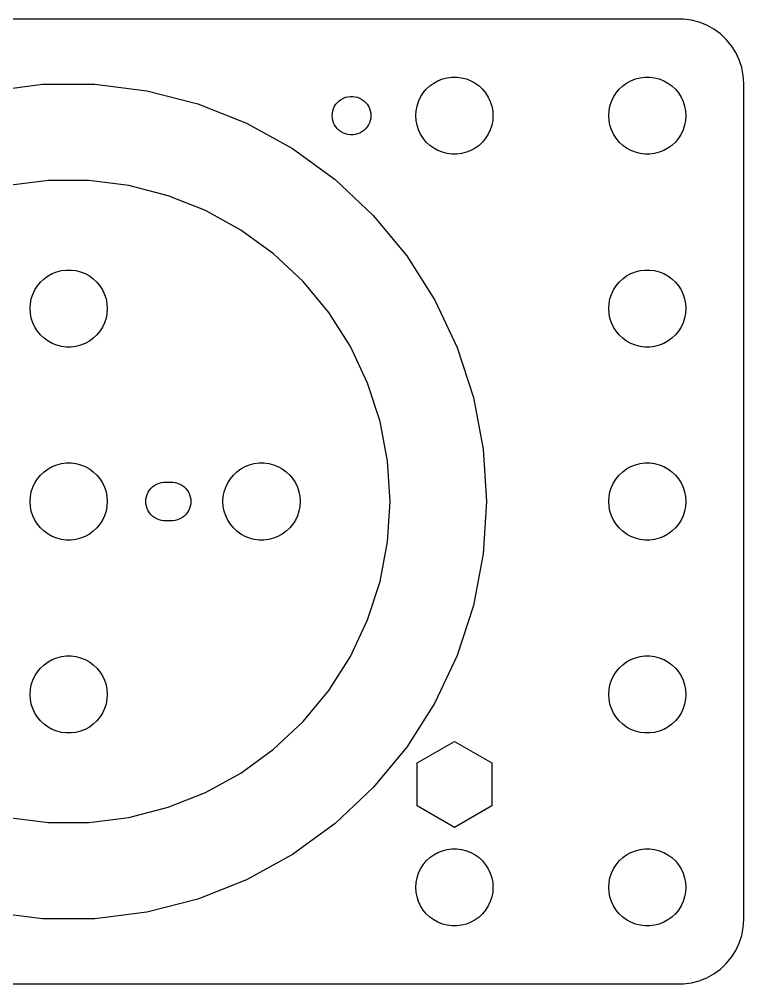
# Model space of a CAD drawing. Header units: metres. Extents: x -52 to 52, y -37 to 289.
# Drawn here: x -3.8 to 52.5, y 46.5 to 121.5 of the extents above; entities that cross this region are included whole.
import ezdxf

# ---------------------------------------------------------------- set-up
doc = ezdxf.new("R2010")
doc.units = ezdxf.units.M

msp = doc.modelspace()

# ---------------------------------------------------------------- linework, layer by layer
for p, q in [((47.8139, 121.49), (-47.8139, 121.49)), ((48.4369, 121.411), (47.8139, 121.49)), ((49.0451, 121.255), (48.4369, 121.411)), ((49.6289, 121.024), (49.0451, 121.255)), ((50.1791, 120.722), (49.6289, 121.024)), ((50.6871, 120.353), (50.1791, 120.722)), ((51.1448, 119.923), (50.6871, 120.353)), ((51.5451, 119.439), (51.1448, 119.923)), ((51.8815, 118.909), (51.5451, 119.439)), ((52.1489, 118.341), (51.8815, 118.909)), ((52.3429, 117.743), (52.1489, 118.341)), ((52.4606, 117.127), (52.3429, 117.743)), ((29.4379, 116.947), (29.8116, 116.994)), ((29.8116, 116.994), (30.1884, 116.994)), ((30.1884, 116.994), (30.5621, 116.947)), ((44.4379, 116.947), (44.8116, 116.994)), ((44.8116, 116.994), (45.1884, 116.994)), ((45.1884, 116.994), (45.5621, 116.947)), ((52.5, 116.5), (52.4606, 117.127)), ((-6.08989, 115.924), (-2.04068, 116.436)), ((-2.04068, 116.436), (2.04068, 116.436)), ((2.04068, 116.436), (6.08989, 115.924)), ((27.8131, 116.054), (28.0877, 116.312)), ((28.0877, 116.312), (28.3925, 116.533)), ((28.3925, 116.533), (28.7227, 116.714)), ((28.7227, 116.714), (29.0729, 116.853)), ((29.0729, 116.853), (29.4379, 116.947)), ((30.5621, 116.947), (30.927, 116.853)), ((30.927, 116.853), (31.2773, 116.714)), ((31.2773, 116.714), (31.6075, 116.533)), ((31.6075, 116.533), (31.9123, 116.312)), ((31.9123, 116.312), (32.1869, 116.054)), ((42.8131, 116.054), (43.0877, 116.312)), ((43.0877, 116.312), (43.3925, 116.533)), ((43.3925, 116.533), (43.7227, 116.714)), ((43.7227, 116.714), (44.0729, 116.853)), ((44.0729, 116.853), (44.4379, 116.947)), ((45.5621, 116.947), (45.927, 116.853)), ((45.927, 116.853), (46.2773, 116.714)), ((46.2773, 116.714), (46.6075, 116.533)), ((46.6075, 116.533), (46.9123, 116.312)), ((46.9123, 116.312), (47.1869, 116.054)), ((52.5, 51.5), (52.5, 116.5)), ((6.08989, 115.924), (10.043, 114.909)), ((21.5365, 115.427), (21.7189, 115.473)), ((21.7189, 115.473), (21.9058, 115.497)), ((21.9058, 115.497), (22.0942, 115.497)), ((22.0942, 115.497), (22.2811, 115.473)), ((22.2811, 115.473), (22.4635, 115.427)), ((27.3711, 115.445), (27.5729, 115.763)), ((27.5729, 115.763), (27.8131, 116.054)), ((32.1869, 116.054), (32.427, 115.763)), ((32.427, 115.763), (32.6289, 115.445)), ((42.3711, 115.445), (42.5729, 115.763)), ((42.5729, 115.763), (42.8131, 116.054)), ((47.1869, 116.054), (47.427, 115.763)), ((47.427, 115.763), (47.6289, 115.445)), ((10.043, 114.909), (13.8378, 113.407)), ((20.6053, 114.552), (20.6855, 114.723)), ((20.6855, 114.723), (20.7865, 114.882)), ((20.7865, 114.882), (20.9065, 115.027)), ((20.9065, 115.027), (21.0439, 115.156)), ((21.0439, 115.156), (21.1963, 115.266)), ((21.1963, 115.266), (21.3613, 115.357)), ((21.3613, 115.357), (21.5365, 115.427)), ((22.4635, 115.427), (22.6387, 115.357)), ((22.6387, 115.357), (22.8037, 115.266)), ((22.8037, 115.266), (22.9561, 115.156)), ((22.9561, 115.156), (23.0934, 115.027)), ((23.0934, 115.027), (23.2135, 114.882)), ((23.2135, 114.882), (23.3145, 114.723)), ((23.3145, 114.723), (23.3947, 114.552)), ((27.0237, 114.376), (27.0942, 114.746)), ((27.0942, 114.746), (27.2107, 115.104)), ((27.2107, 115.104), (27.3711, 115.445)), ((32.6289, 115.445), (32.7893, 115.104)), ((32.7893, 115.104), (32.9057, 114.746)), ((32.9057, 114.746), (32.9763, 114.376)), ((42.0237, 114.376), (42.0942, 114.746)), ((42.0942, 114.746), (42.2107, 115.104)), ((42.2107, 115.104), (42.3711, 115.445)), ((47.6289, 115.445), (47.7893, 115.104)), ((47.7893, 115.104), (47.9057, 114.746)), ((47.9057, 114.746), (47.9763, 114.376)), ((20.5, 114), (20.5118, 114.188)), ((20.5118, 113.812), (20.5, 114)), ((20.5118, 114.188), (20.5471, 114.373)), ((20.5471, 114.373), (20.6053, 114.552)), ((23.3947, 114.552), (23.4529, 114.373)), ((23.4529, 114.373), (23.4882, 114.188)), ((23.4882, 114.188), (23.5, 114)), ((23.5, 114), (23.4882, 113.812)), ((27, 114), (27.0237, 114.376)), ((27.0237, 113.624), (27, 114)), ((32.9763, 114.376), (33, 114)), ((33, 114), (32.9763, 113.624)), ((42, 114), (42.0237, 114.376)), ((42.0237, 113.624), (42, 114)), ((47.9763, 114.376), (48, 114)), ((48, 114), (47.9763, 113.624)), ((13.8378, 113.407), (17.4144, 111.441)), ((20.5471, 113.627), (20.5118, 113.812)), ((20.6053, 113.448), (20.5471, 113.627)), ((20.6855, 113.277), (20.6053, 113.448)), ((20.7865, 113.118), (20.6855, 113.277)), ((23.3145, 113.277), (23.2135, 113.118)), ((23.3947, 113.448), (23.3145, 113.277)), ((23.4529, 113.627), (23.3947, 113.448)), ((23.4882, 113.812), (23.4529, 113.627)), ((27.0942, 113.254), (27.0237, 113.624)), ((27.2107, 112.896), (27.0942, 113.254)), ((32.9057, 113.254), (32.7893, 112.896)), ((32.9763, 113.624), (32.9057, 113.254)), ((42.0942, 113.254), (42.0237, 113.624)), ((42.2107, 112.896), (42.0942, 113.254)), ((47.9057, 113.254), (47.7893, 112.896)), ((47.9763, 113.624), (47.9057, 113.254)), ((20.9065, 112.973), (20.7865, 113.118)), ((21.0439, 112.844), (20.9065, 112.973)), ((21.1963, 112.734), (21.0439, 112.844)), ((21.3613, 112.643), (21.1963, 112.734)), ((21.5365, 112.573), (21.3613, 112.643)), ((21.7189, 112.527), (21.5365, 112.573)), ((21.9058, 112.503), (21.7189, 112.527)), ((22.0942, 112.503), (21.9058, 112.503)), ((22.2811, 112.527), (22.0942, 112.503)), ((22.4635, 112.573), (22.2811, 112.527)), ((22.6387, 112.643), (22.4635, 112.573)), ((22.8037, 112.734), (22.6387, 112.643)), ((22.9561, 112.844), (22.8037, 112.734)), ((23.0934, 112.973), (22.9561, 112.844)), ((23.2135, 113.118), (23.0934, 112.973)), ((27.3711, 112.555), (27.2107, 112.896)), ((27.5729, 112.237), (27.3711, 112.555)), ((32.6289, 112.555), (32.427, 112.237)), ((32.7893, 112.896), (32.6289, 112.555)), ((42.3711, 112.555), (42.2107, 112.896)), ((42.5729, 112.237), (42.3711, 112.555)), ((47.6289, 112.555), (47.427, 112.237)), ((47.7893, 112.896), (47.6289, 112.555)), ((27.8131, 111.946), (27.5729, 112.237)), ((28.0877, 111.688), (27.8131, 111.946)), ((32.1869, 111.946), (31.9123, 111.688)), ((32.427, 112.237), (32.1869, 111.946)), ((42.8131, 111.946), (42.5729, 112.237)), ((43.0877, 111.688), (42.8131, 111.946)), ((47.1869, 111.946), (46.9123, 111.688)), ((47.427, 112.237), (47.1869, 111.946)), ((17.4144, 111.441), (20.7163, 109.042)), ((28.3925, 111.467), (28.0877, 111.688)), ((28.7227, 111.286), (28.3925, 111.467)), ((29.0729, 111.147), (28.7227, 111.286)), ((29.4379, 111.053), (29.0729, 111.147)), ((29.8116, 111.006), (29.4379, 111.053)), ((30.1884, 111.006), (29.8116, 111.006)), ((30.5621, 111.053), (30.1884, 111.006)), ((30.927, 111.147), (30.5621, 111.053)), ((31.2773, 111.286), (30.927, 111.147)), ((31.6075, 111.467), (31.2773, 111.286)), ((31.9123, 111.688), (31.6075, 111.467)), ((43.3925, 111.467), (43.0877, 111.688)), ((43.7227, 111.286), (43.3925, 111.467)), ((44.0729, 111.147), (43.7227, 111.286)), ((44.4379, 111.053), (44.0729, 111.147)), ((44.8116, 111.006), (44.4379, 111.053)), ((45.1884, 111.006), (44.8116, 111.006)), ((45.5621, 111.053), (45.1884, 111.006)), ((45.927, 111.147), (45.5621, 111.053)), ((46.2773, 111.286), (45.927, 111.147)), ((46.6075, 111.467), (46.2773, 111.286)), ((46.9123, 111.688), (46.6075, 111.467)), ((-1.56975, 108.951), (-4.68452, 108.557)), ((1.56975, 108.951), (-1.56975, 108.951)), ((4.68452, 108.557), (1.56975, 108.951)), ((20.7163, 109.042), (23.6915, 106.248)), ((7.72542, 107.776), (4.68452, 108.557)), ((10.6445, 106.621), (7.72542, 107.776)), ((13.3957, 105.108), (10.6445, 106.621)), ((23.6915, 106.248), (26.293, 103.103)), ((15.9356, 103.263), (13.3957, 105.108)), ((18.2242, 101.114), (15.9356, 103.263)), ((26.293, 103.103), (28.48, 99.657)), ((-0.56213, 101.947), (-0.18837, 101.994)), ((-0.18837, 101.994), (0.18837, 101.994)), ((0.18837, 101.994), (0.56213, 101.947)), ((44.4379, 101.947), (44.8116, 101.994)), ((44.8116, 101.994), (45.1884, 101.994)), ((45.1884, 101.994), (45.5621, 101.947)), ((-2.1869, 101.054), (-1.91226, 101.312)), ((-1.91226, 101.312), (-1.60747, 101.533)), ((-1.60747, 101.533), (-1.27733, 101.714)), ((-1.27733, 101.714), (-0.92705, 101.853)), ((-0.92705, 101.853), (-0.56213, 101.947)), ((0.56213, 101.947), (0.92705, 101.853)), ((0.92705, 101.853), (1.27733, 101.714)), ((1.27733, 101.714), (1.60747, 101.533)), ((1.60747, 101.533), (1.91226, 101.312)), ((1.91226, 101.312), (2.1869, 101.054)), ((42.8131, 101.054), (43.0877, 101.312)), ((43.0877, 101.312), (43.3925, 101.533)), ((43.3925, 101.533), (43.7227, 101.714)), ((43.7227, 101.714), (44.0729, 101.853)), ((44.0729, 101.853), (44.4379, 101.947)), ((45.5621, 101.947), (45.927, 101.853)), ((45.927, 101.853), (46.2773, 101.714)), ((46.2773, 101.714), (46.6075, 101.533)), ((46.6075, 101.533), (46.9123, 101.312)), ((46.9123, 101.312), (47.1869, 101.054)), ((-2.62891, 100.445), (-2.42705, 100.763)), ((-2.42705, 100.763), (-2.1869, 101.054)), ((2.1869, 101.054), (2.42705, 100.763)), ((2.42705, 100.763), (2.62891, 100.445)), ((20.2254, 98.6946), (18.2242, 101.114)), ((42.3711, 100.445), (42.5729, 100.763)), ((42.5729, 100.763), (42.8131, 101.054)), ((47.1869, 101.054), (47.427, 100.763)), ((47.427, 100.763), (47.6289, 100.445)), ((-2.97633, 99.376), (-2.90575, 99.7461)), ((-2.90575, 99.7461), (-2.78932, 100.104)), ((-2.78932, 100.104), (-2.62891, 100.445)), ((2.62891, 100.445), (2.78932, 100.104)), ((2.78932, 100.104), (2.90575, 99.7461)), ((2.90575, 99.7461), (2.97633, 99.376)), ((42.0237, 99.376), (42.0942, 99.7461)), ((42.0942, 99.7461), (42.2107, 100.104)), ((42.2107, 100.104), (42.3711, 100.445)), ((47.6289, 100.445), (47.7893, 100.104)), ((47.7893, 100.104), (47.9057, 99.7461)), ((47.9057, 99.7461), (47.9763, 99.376)), ((-3, 99), (-2.97633, 99.376)), ((-2.97633, 98.624), (-3, 99)), ((2.97633, 99.376), (3, 99)), ((3, 99), (2.97633, 98.624)), ((28.48, 99.657), (30.2177, 95.964)), ((42, 99), (42.0237, 99.376)), ((42.0237, 98.624), (42, 99)), ((47.9763, 99.376), (48, 99)), ((48, 99), (47.9763, 98.624)), ((-2.90575, 98.2539), (-2.97633, 98.624)), ((-2.78932, 97.8956), (-2.90575, 98.2539)), ((2.90575, 98.2539), (2.78932, 97.8956)), ((2.97633, 98.624), (2.90575, 98.2539)), ((21.9077, 96.0438), (20.2254, 98.6946)), ((42.0942, 98.2539), (42.0237, 98.624)), ((42.2107, 97.8956), (42.0942, 98.2539)), ((47.9057, 98.2539), (47.7893, 97.8956)), ((47.9763, 98.624), (47.9057, 98.2539)), ((-2.62891, 97.5547), (-2.78932, 97.8956)), ((-2.42705, 97.2366), (-2.62891, 97.5547)), ((2.62891, 97.5547), (2.42705, 97.2366)), ((2.78932, 97.8956), (2.62891, 97.5547)), ((42.3711, 97.5547), (42.2107, 97.8956)), ((42.5729, 97.2366), (42.3711, 97.5547)), ((47.6289, 97.5547), (47.427, 97.2366)), ((47.7893, 97.8956), (47.6289, 97.5547)), ((-2.1869, 96.9464), (-2.42705, 97.2366)), ((-1.91226, 96.6884), (-2.1869, 96.9464)), ((2.1869, 96.9464), (1.91226, 96.6884)), ((2.42705, 97.2366), (2.1869, 96.9464)), ((42.8131, 96.9464), (42.5729, 97.2366)), ((43.0877, 96.6884), (42.8131, 96.9464)), ((47.1869, 96.9464), (46.9123, 96.6884)), ((47.427, 97.2366), (47.1869, 96.9464)), ((-1.60747, 96.467), (-1.91226, 96.6884)), ((-1.27733, 96.2855), (-1.60747, 96.467)), ((-0.92705, 96.1468), (-1.27733, 96.2855)), ((-0.56213, 96.0531), (-0.92705, 96.1468)), ((-0.18837, 96.0059), (-0.56213, 96.0531)), ((0.18837, 96.0059), (-0.18837, 96.0059)), ((0.56213, 96.0531), (0.18837, 96.0059)), ((0.92705, 96.1468), (0.56213, 96.0531)), ((1.27733, 96.2855), (0.92705, 96.1468)), ((1.60747, 96.467), (1.27733, 96.2855)), ((1.91226, 96.6884), (1.60747, 96.467)), ((23.2444, 93.2031), (21.9077, 96.0438)), ((43.3925, 96.467), (43.0877, 96.6884)), ((43.7227, 96.2855), (43.3925, 96.467)), ((44.0729, 96.1468), (43.7227, 96.2855)), ((44.4379, 96.0531), (44.0729, 96.1468)), ((44.8116, 96.0059), (44.4379, 96.0531)), ((45.1884, 96.0059), (44.8116, 96.0059)), ((45.5621, 96.0531), (45.1884, 96.0059)), ((45.927, 96.1468), (45.5621, 96.0531)), ((46.2773, 96.2855), (45.927, 96.1468)), ((46.6075, 96.467), (46.2773, 96.2855)), ((46.9123, 96.6884), (46.6075, 96.467)), ((30.2177, 95.964), (31.4789, 92.0824)), ((24.2146, 90.2172), (23.2444, 93.2031)), ((31.4789, 92.0824), (32.2437, 88.0733)), ((24.8029, 87.1333), (24.2146, 90.2172)), ((32.2437, 88.0733), (32.5, 84)), ((-0.56213, 86.9469), (-0.18837, 86.9941)), ((-0.18837, 86.9941), (0.18837, 86.9941)), ((0.18837, 86.9941), (0.56213, 86.9469)), ((14.4379, 86.9469), (14.8116, 86.9941)), ((14.8116, 86.9941), (15.1884, 86.9941)), ((15.1884, 86.9941), (15.5621, 86.9469)), ((25, 84), (24.8029, 87.1333)), ((44.4379, 86.9469), (44.8116, 86.9941)), ((44.8116, 86.9941), (45.1884, 86.9941)), ((45.1884, 86.9941), (45.5621, 86.9469)), ((-2.1869, 86.0536), (-1.91226, 86.3115)), ((-1.91226, 86.3115), (-1.60747, 86.533)), ((-1.60747, 86.533), (-1.27733, 86.7145)), ((-1.27733, 86.7145), (-0.92705, 86.8532)), ((-0.92705, 86.8532), (-0.56213, 86.9469)), ((0.56213, 86.9469), (0.92705, 86.8532)), ((0.92705, 86.8532), (1.27733, 86.7145)), ((1.27733, 86.7145), (1.60747, 86.533)), ((1.60747, 86.533), (1.91226, 86.3115)), ((1.91226, 86.3115), (2.1869, 86.0536)), ((12.8131, 86.0536), (13.0877, 86.3115)), ((13.0877, 86.3115), (13.3925, 86.533)), ((13.3925, 86.533), (13.7227, 86.7145)), ((13.7227, 86.7145), (14.0729, 86.8532)), ((14.0729, 86.8532), (14.4379, 86.9469)), ((15.5621, 86.9469), (15.927, 86.8532)), ((15.927, 86.8532), (16.2773, 86.7145)), ((16.2773, 86.7145), (16.6075, 86.533)), ((16.6075, 86.533), (16.9123, 86.3115)), ((16.9123, 86.3115), (17.1869, 86.0536)), ((42.8131, 86.0536), (43.0877, 86.3115)), ((43.0877, 86.3115), (43.3925, 86.533)), ((43.3925, 86.533), (43.7227, 86.7145)), ((43.7227, 86.7145), (44.0729, 86.8532)), ((44.0729, 86.8532), (44.4379, 86.9469)), ((45.5621, 86.9469), (45.927, 86.8532)), ((45.927, 86.8532), (46.2773, 86.7145)), ((46.2773, 86.7145), (46.6075, 86.533)), ((46.6075, 86.533), (46.9123, 86.3115)), ((46.9123, 86.3115), (47.1869, 86.0536)), ((-2.62891, 85.4453), (-2.42705, 85.7634)), ((-2.42705, 85.7634), (-2.1869, 86.0536)), ((2.1869, 86.0536), (2.42705, 85.7634)), ((2.42705, 85.7634), (2.62891, 85.4453)), ((7.21892, 85.4734), (7.40581, 85.497)), ((7.40581, 85.497), (8.09418, 85.497)), ((8.09418, 85.497), (8.28107, 85.4734)), ((12.3711, 85.4453), (12.5729, 85.7634)), ((12.5729, 85.7634), (12.8131, 86.0536)), ((17.1869, 86.0536), (17.427, 85.7634)), ((17.427, 85.7634), (17.6289, 85.4453)), ((42.3711, 85.4453), (42.5729, 85.7634)), ((42.5729, 85.7634), (42.8131, 86.0536)), ((47.1869, 86.0536), (47.427, 85.7634)), ((47.427, 85.7634), (47.6289, 85.4453)), ((-2.97633, 84.376), (-2.90575, 84.7461)), ((-2.90575, 84.7461), (-2.78932, 85.1044)), ((-2.78932, 85.1044), (-2.62891, 85.4453)), ((2.62891, 85.4453), (2.78932, 85.1044)), ((2.78932, 85.1044), (2.90575, 84.7461)), ((2.90575, 84.7461), (2.97633, 84.376)), ((6.18553, 84.7226), (6.28647, 84.8817)), ((6.28647, 84.8817), (6.40654, 85.0268)), ((6.40654, 85.0268), (6.54385, 85.1558)), ((6.54385, 85.1558), (6.69626, 85.2665)), ((6.69626, 85.2665), (6.86133, 85.3572)), ((6.86133, 85.3572), (7.03647, 85.4266)), ((7.03647, 85.4266), (7.21892, 85.4734)), ((8.28107, 85.4734), (8.46352, 85.4266)), ((8.46352, 85.4266), (8.63866, 85.3572)), ((8.63866, 85.3572), (8.80373, 85.2665)), ((8.80373, 85.2665), (8.95613, 85.1558)), ((8.95613, 85.1558), (9.09344, 85.0268)), ((9.09344, 85.0268), (9.21352, 84.8817)), ((9.21352, 84.8817), (9.31445, 84.7226)), ((12.0237, 84.376), (12.0942, 84.7461)), ((12.0942, 84.7461), (12.2107, 85.1044)), ((12.2107, 85.1044), (12.3711, 85.4453)), ((17.6289, 85.4453), (17.7893, 85.1044)), ((17.7893, 85.1044), (17.9057, 84.7461)), ((17.9057, 84.7461), (17.9763, 84.376)), ((42.0237, 84.376), (42.0942, 84.7461)), ((42.0942, 84.7461), (42.2107, 85.1044)), ((42.2107, 85.1044), (42.3711, 85.4453)), ((47.6289, 85.4453), (47.7893, 85.1044)), ((47.7893, 85.1044), (47.9057, 84.7461)), ((47.9057, 84.7461), (47.9763, 84.376)), ((-3, 84), (-2.97633, 84.376)), ((-2.97633, 83.624), (-3, 84)), ((2.97633, 84.376), (3, 84)), ((3, 84), (2.97633, 83.624)), ((6, 84), (6.01183, 84.188)), ((6.01183, 83.812), (6, 84)), ((6.01183, 84.188), (6.04712, 84.373)), ((6.04712, 84.373), (6.10533, 84.5522)), ((6.10533, 84.5522), (6.18553, 84.7226)), ((9.31445, 84.7226), (9.39465, 84.5522)), ((9.39465, 84.5522), (9.45287, 84.373)), ((9.45287, 84.373), (9.48816, 84.188)), ((9.48816, 84.188), (9.5, 84)), ((9.5, 84), (9.48816, 83.812)), ((12, 84), (12.0237, 84.376)), ((12.0237, 83.624), (12, 84)), ((17.9763, 84.376), (18, 84)), ((18, 84), (17.9763, 83.624)), ((24.8029, 80.8667), (25, 84)), ((32.5, 84), (32.2437, 79.9267)), ((42, 84), (42.0237, 84.376)), ((42.0237, 83.624), (42, 84)), ((47.9763, 84.376), (48, 84)), ((48, 84), (47.9763, 83.624)), ((-2.90575, 83.2539), (-2.97633, 83.624)), ((-2.78932, 82.8956), (-2.90575, 83.2539)), ((2.90575, 83.2539), (2.78932, 82.8956)), ((2.97633, 83.624), (2.90575, 83.2539)), ((6.04712, 83.627), (6.01183, 83.812)), ((6.10533, 83.4478), (6.04712, 83.627)), ((6.18553, 83.2774), (6.10533, 83.4478)), ((6.28647, 83.1183), (6.18553, 83.2774)), ((9.31445, 83.2774), (9.21352, 83.1183)), ((9.39465, 83.4478), (9.31445, 83.2774)), ((9.45287, 83.627), (9.39465, 83.4478)), ((9.48816, 83.812), (9.45287, 83.627)), ((12.0942, 83.2539), (12.0237, 83.624)), ((12.2107, 82.8956), (12.0942, 83.2539)), ((17.9057, 83.2539), (17.7893, 82.8956)), ((17.9763, 83.624), (17.9057, 83.2539)), ((42.0942, 83.2539), (42.0237, 83.624)), ((42.2107, 82.8956), (42.0942, 83.2539)), ((47.9057, 83.2539), (47.7893, 82.8956)), ((47.9763, 83.624), (47.9057, 83.2539)), ((-2.62891, 82.5547), (-2.78932, 82.8956)), ((-2.42705, 82.2366), (-2.62891, 82.5547)), ((2.62891, 82.5547), (2.42705, 82.2366)), ((2.78932, 82.8956), (2.62891, 82.5547)), ((6.40654, 82.9732), (6.28647, 83.1183)), ((6.54385, 82.8442), (6.40654, 82.9732)), ((6.69626, 82.7335), (6.54385, 82.8442)), ((6.86133, 82.6428), (6.69626, 82.7335)), ((7.03647, 82.5734), (6.86133, 82.6428)), ((7.21892, 82.5266), (7.03647, 82.5734)), ((7.40581, 82.503), (7.21892, 82.5266)), ((8.09418, 82.503), (7.40581, 82.503)), ((8.28107, 82.5266), (8.09418, 82.503)), ((8.46352, 82.5734), (8.28107, 82.5266)), ((8.63866, 82.6428), (8.46352, 82.5734)), ((8.80373, 82.7335), (8.63866, 82.6428)), ((8.95613, 82.8442), (8.80373, 82.7335)), ((9.09344, 82.9732), (8.95613, 82.8442)), ((9.21352, 83.1183), (9.09344, 82.9732)), ((12.3711, 82.5547), (12.2107, 82.8956)), ((12.5729, 82.2366), (12.3711, 82.5547)), ((17.6289, 82.5547), (17.427, 82.2366)), ((17.7893, 82.8956), (17.6289, 82.5547)), ((42.3711, 82.5547), (42.2107, 82.8956)), ((42.5729, 82.2366), (42.3711, 82.5547)), ((47.6289, 82.5547), (47.427, 82.2366)), ((47.7893, 82.8956), (47.6289, 82.5547)), ((-2.1869, 81.9464), (-2.42705, 82.2366)), ((-1.91226, 81.6885), (-2.1869, 81.9464)), ((2.1869, 81.9464), (1.91226, 81.6885)), ((2.42705, 82.2366), (2.1869, 81.9464)), ((12.8131, 81.9464), (12.5729, 82.2366)), ((13.0877, 81.6885), (12.8131, 81.9464)), ((17.1869, 81.9464), (16.9123, 81.6885)), ((17.427, 82.2366), (17.1869, 81.9464)), ((42.8131, 81.9464), (42.5729, 82.2366)), ((43.0877, 81.6885), (42.8131, 81.9464)), ((47.1869, 81.9464), (46.9123, 81.6885)), ((47.427, 82.2366), (47.1869, 81.9464)), ((-1.60747, 81.467), (-1.91226, 81.6885)), ((-1.27733, 81.2855), (-1.60747, 81.467)), ((-0.92705, 81.1468), (-1.27733, 81.2855)), ((-0.56213, 81.0531), (-0.92705, 81.1468)), ((-0.18837, 81.0059), (-0.56213, 81.0531)), ((0.18837, 81.0059), (-0.18837, 81.0059)), ((0.56213, 81.0531), (0.18837, 81.0059)), ((0.92705, 81.1468), (0.56213, 81.0531)), ((1.27733, 81.2855), (0.92705, 81.1468)), ((1.60747, 81.467), (1.27733, 81.2855)), ((1.91226, 81.6885), (1.60747, 81.467)), ((13.3925, 81.467), (13.0877, 81.6885)), ((13.7227, 81.2855), (13.3925, 81.467)), ((14.0729, 81.1468), (13.7227, 81.2855)), ((14.4379, 81.0531), (14.0729, 81.1468)), ((14.8116, 81.0059), (14.4379, 81.0531)), ((15.1884, 81.0059), (14.8116, 81.0059)), ((15.5621, 81.0531), (15.1884, 81.0059)), ((15.927, 81.1468), (15.5621, 81.0531)), ((16.2773, 81.2855), (15.927, 81.1468)), ((16.6075, 81.467), (16.2773, 81.2855)), ((16.9123, 81.6885), (16.6075, 81.467)), ((43.3925, 81.467), (43.0877, 81.6885)), ((43.7227, 81.2855), (43.3925, 81.467)), ((44.0729, 81.1468), (43.7227, 81.2855)), ((44.4379, 81.0531), (44.0729, 81.1468)), ((44.8116, 81.0059), (44.4379, 81.0531)), ((45.1884, 81.0059), (44.8116, 81.0059)), ((45.5621, 81.0531), (45.1884, 81.0059)), ((45.927, 81.1468), (45.5621, 81.0531)), ((46.2773, 81.2855), (45.927, 81.1468)), ((46.6075, 81.467), (46.2773, 81.2855)), ((46.9123, 81.6885), (46.6075, 81.467)), ((24.2146, 77.7828), (24.8029, 80.8667)), ((32.2437, 79.9267), (31.4789, 75.9176)), ((23.2444, 74.7969), (24.2146, 77.7828)), ((31.4789, 75.9176), (30.2177, 72.036)), ((21.9077, 71.9562), (23.2444, 74.7969)), ((-0.56213, 71.9469), (-0.18837, 71.9941)), ((-0.18837, 71.9941), (0.18837, 71.9941)), ((0.18837, 71.9941), (0.56213, 71.9469)), ((30.2177, 72.036), (28.48, 68.343)), ((44.4379, 71.9469), (44.8116, 71.9941)), ((44.8116, 71.9941), (45.1884, 71.9941)), ((45.1884, 71.9941), (45.5621, 71.9469)), ((-2.1869, 71.0536), (-1.91226, 71.3116)), ((-1.91226, 71.3116), (-1.60747, 71.533)), ((-1.60747, 71.533), (-1.27733, 71.7145)), ((-1.27733, 71.7145), (-0.92705, 71.8532)), ((-0.92705, 71.8532), (-0.56213, 71.9469)), ((0.56213, 71.9469), (0.92705, 71.8532)), ((0.92705, 71.8532), (1.27733, 71.7145)), ((1.27733, 71.7145), (1.60747, 71.533)), ((1.60747, 71.533), (1.91226, 71.3116)), ((1.91226, 71.3116), (2.1869, 71.0536)), ((20.2254, 69.3054), (21.9077, 71.9562)), ((42.8131, 71.0536), (43.0877, 71.3116)), ((43.0877, 71.3116), (43.3925, 71.533)), ((43.3925, 71.533), (43.7227, 71.7145)), ((43.7227, 71.7145), (44.0729, 71.8532)), ((44.0729, 71.8532), (44.4379, 71.9469)), ((45.5621, 71.9469), (45.927, 71.8532)), ((45.927, 71.8532), (46.2773, 71.7145)), ((46.2773, 71.7145), (46.6075, 71.533)), ((46.6075, 71.533), (46.9123, 71.3116)), ((46.9123, 71.3116), (47.1869, 71.0536)), ((-2.62891, 70.4453), (-2.42705, 70.7634)), ((-2.42705, 70.7634), (-2.1869, 71.0536)), ((2.1869, 71.0536), (2.42705, 70.7634)), ((2.42705, 70.7634), (2.62891, 70.4453)), ((42.3711, 70.4453), (42.5729, 70.7634)), ((42.5729, 70.7634), (42.8131, 71.0536)), ((47.1869, 71.0536), (47.427, 70.7634)), ((47.427, 70.7634), (47.6289, 70.4453)), ((-2.97633, 69.376), (-2.90575, 69.7461)), ((-2.90575, 69.7461), (-2.78932, 70.1044)), ((-2.78932, 70.1044), (-2.62891, 70.4453)), ((2.62891, 70.4453), (2.78932, 70.1044)), ((2.78932, 70.1044), (2.90575, 69.7461)), ((2.90575, 69.7461), (2.97633, 69.376)), ((42.0237, 69.376), (42.0942, 69.7461)), ((42.0942, 69.7461), (42.2107, 70.1044)), ((42.2107, 70.1044), (42.3711, 70.4453)), ((47.6289, 70.4453), (47.7893, 70.1044)), ((47.7893, 70.1044), (47.9057, 69.7461)), ((47.9057, 69.7461), (47.9763, 69.376)), ((-3, 69), (-2.97633, 69.376)), ((-2.97633, 68.624), (-3, 69)), ((2.97633, 69.376), (3, 69)), ((3, 69), (2.97633, 68.624)), ((18.2242, 66.8863), (20.2254, 69.3054)), ((42, 69), (42.0237, 69.376)), ((42.0237, 68.624), (42, 69)), ((47.9763, 69.376), (48, 69)), ((48, 69), (47.9763, 68.624)), ((-2.90575, 68.2539), (-2.97633, 68.624)), ((-2.78932, 67.8956), (-2.90575, 68.2539)), ((2.90575, 68.2539), (2.78932, 67.8956)), ((2.97633, 68.624), (2.90575, 68.2539)), ((28.48, 68.343), (26.293, 64.897)), ((42.0942, 68.2539), (42.0237, 68.624)), ((42.2107, 67.8956), (42.0942, 68.2539)), ((47.9057, 68.2539), (47.7893, 67.8956)), ((47.9763, 68.624), (47.9057, 68.2539)), ((-2.62891, 67.5547), (-2.78932, 67.8956)), ((-2.42705, 67.2366), (-2.62891, 67.5547)), ((2.62891, 67.5547), (2.42705, 67.2366)), ((2.78932, 67.8956), (2.62891, 67.5547)), ((42.3711, 67.5547), (42.2107, 67.8956)), ((42.5729, 67.2366), (42.3711, 67.5547)), ((47.6289, 67.5547), (47.427, 67.2366)), ((47.7893, 67.8956), (47.6289, 67.5547)), ((-2.1869, 66.9464), (-2.42705, 67.2366)), ((-1.91226, 66.6885), (-2.1869, 66.9464)), ((2.1869, 66.9464), (1.91226, 66.6885)), ((2.42705, 67.2366), (2.1869, 66.9464)), ((15.9356, 64.7372), (18.2242, 66.8863)), ((42.8131, 66.9464), (42.5729, 67.2366)), ((43.0877, 66.6885), (42.8131, 66.9464)), ((47.1869, 66.9464), (46.9123, 66.6885)), ((47.427, 67.2366), (47.1869, 66.9464)), ((-1.60747, 66.467), (-1.91226, 66.6885)), ((-1.27733, 66.2855), (-1.60747, 66.467)), ((-0.92705, 66.1468), (-1.27733, 66.2855)), ((-0.56213, 66.0531), (-0.92705, 66.1468)), ((-0.18837, 66.0059), (-0.56213, 66.0531)), ((0.18837, 66.0059), (-0.18837, 66.0059)), ((0.56213, 66.0531), (0.18837, 66.0059)), ((0.92705, 66.1468), (0.56213, 66.0531)), ((1.27733, 66.2855), (0.92705, 66.1468)), ((1.60747, 66.467), (1.27733, 66.2855)), ((1.91226, 66.6885), (1.60747, 66.467)), ((43.3925, 66.467), (43.0877, 66.6885)), ((43.7227, 66.2855), (43.3925, 66.467)), ((44.0729, 66.1468), (43.7227, 66.2855)), ((44.4379, 66.0531), (44.0729, 66.1468)), ((44.8116, 66.0059), (44.4379, 66.0531)), ((45.1884, 66.0059), (44.8116, 66.0059)), ((45.5621, 66.0531), (45.1884, 66.0059)), ((45.927, 66.1468), (45.5621, 66.0531)), ((46.2773, 66.2855), (45.927, 66.1468)), ((46.6075, 66.467), (46.2773, 66.2855)), ((46.9123, 66.6885), (46.6075, 66.467)), ((27.1018, 63.6733), (30, 65.3466)), ((30, 65.3466), (32.8982, 63.6733)), ((13.3957, 62.8918), (15.9356, 64.7372)), ((26.293, 64.897), (23.6915, 61.7522)), ((27.1018, 60.3267), (27.1018, 63.6733)), ((32.8982, 63.6733), (32.8982, 60.3267)), ((10.6445, 61.3793), (13.3957, 62.8918)), ((23.6915, 61.7522), (20.7163, 58.9583)), ((7.72542, 60.2236), (10.6445, 61.3793)), ((4.68452, 59.4428), (7.72542, 60.2236)), ((30, 58.6534), (27.1018, 60.3267)), ((32.8982, 60.3267), (30, 58.6534)), ((-4.68452, 59.4428), (-1.56975, 59.0493)), ((1.56975, 59.0493), (4.68452, 59.4428)), ((-1.56975, 59.0493), (1.56975, 59.0493)), ((20.7163, 58.9583), (17.4144, 56.5594)), ((29.4379, 56.9469), (29.8116, 56.9941)), ((29.8116, 56.9941), (30.1884, 56.9941)), ((30.1884, 56.9941), (30.5621, 56.9469)), ((44.4379, 56.9469), (44.8116, 56.9941)), ((44.8116, 56.9941), (45.1884, 56.9941)), ((45.1884, 56.9941), (45.5621, 56.9469)), ((17.4144, 56.5594), (13.8378, 54.5931)), ((27.8131, 56.0536), (28.0877, 56.3116)), ((28.0877, 56.3116), (28.3925, 56.533)), ((28.3925, 56.533), (28.7227, 56.7145)), ((28.7227, 56.7145), (29.0729, 56.8532)), ((29.0729, 56.8532), (29.4379, 56.9469)), ((30.5621, 56.9469), (30.927, 56.8532)), ((30.927, 56.8532), (31.2773, 56.7145)), ((31.2773, 56.7145), (31.6075, 56.533)), ((31.6075, 56.533), (31.9123, 56.3116)), ((31.9123, 56.3116), (32.1869, 56.0536)), ((42.8131, 56.0536), (43.0877, 56.3116)), ((43.0877, 56.3116), (43.3925, 56.533)), ((43.3925, 56.533), (43.7227, 56.7145)), ((43.7227, 56.7145), (44.0729, 56.8532)), ((44.0729, 56.8532), (44.4379, 56.9469)), ((45.5621, 56.9469), (45.927, 56.8532)), ((45.927, 56.8532), (46.2773, 56.7145)), ((46.2773, 56.7145), (46.6075, 56.533)), ((46.6075, 56.533), (46.9123, 56.3116)), ((46.9123, 56.3116), (47.1869, 56.0536)), ((27.3711, 55.4453), (27.5729, 55.7634)), ((27.5729, 55.7634), (27.8131, 56.0536)), ((32.1869, 56.0536), (32.427, 55.7634)), ((32.427, 55.7634), (32.6289, 55.4453)), ((42.3711, 55.4453), (42.5729, 55.7634)), ((42.5729, 55.7634), (42.8131, 56.0536)), ((47.1869, 56.0536), (47.427, 55.7634)), ((47.427, 55.7634), (47.6289, 55.4453)), ((27.0237, 54.376), (27.0942, 54.7461)), ((27.0942, 54.7461), (27.2107, 55.1044)), ((27.2107, 55.1044), (27.3711, 55.4453)), ((32.6289, 55.4453), (32.7893, 55.1044)), ((32.7893, 55.1044), (32.9057, 54.7461)), ((32.9057, 54.7461), (32.9763, 54.376)), ((42.0237, 54.376), (42.0942, 54.7461)), ((42.0942, 54.7461), (42.2107, 55.1044)), ((42.2107, 55.1044), (42.3711, 55.4453)), ((47.6289, 55.4453), (47.7893, 55.1044)), ((47.7893, 55.1044), (47.9057, 54.7461)), ((47.9057, 54.7461), (47.9763, 54.376)), ((13.8378, 54.5931), (10.043, 53.0907)), ((27, 54), (27.0237, 54.376)), ((27.0237, 53.624), (27, 54)), ((32.9763, 54.376), (33, 54)), ((33, 54), (32.9763, 53.624)), ((42, 54), (42.0237, 54.376)), ((42.0237, 53.624), (42, 54)), ((47.9763, 54.376), (48, 54)), ((48, 54), (47.9763, 53.624)), ((27.0942, 53.2539), (27.0237, 53.624)), ((27.2107, 52.8956), (27.0942, 53.2539)), ((32.9057, 53.2539), (32.7893, 52.8956)), ((32.9763, 53.624), (32.9057, 53.2539)), ((42.0942, 53.2539), (42.0237, 53.624)), ((42.2107, 52.8956), (42.0942, 53.2539)), ((47.9057, 53.2539), (47.7893, 52.8956)), ((47.9763, 53.624), (47.9057, 53.2539)), ((10.043, 53.0907), (6.08989, 52.0757)), ((27.3711, 52.5547), (27.2107, 52.8956)), ((27.5729, 52.2366), (27.3711, 52.5547)), ((32.6289, 52.5547), (32.427, 52.2366)), ((32.7893, 52.8956), (32.6289, 52.5547)), ((42.3711, 52.5547), (42.2107, 52.8956)), ((42.5729, 52.2366), (42.3711, 52.5547)), ((47.6289, 52.5547), (47.427, 52.2366)), ((47.7893, 52.8956), (47.6289, 52.5547)), ((-2.04068, 51.5641), (-6.08989, 52.0757)), ((6.08989, 52.0757), (2.04068, 51.5641)), ((27.8131, 51.9464), (27.5729, 52.2366)), ((28.0877, 51.6885), (27.8131, 51.9464)), ((32.1869, 51.9464), (31.9123, 51.6885)), ((32.427, 52.2366), (32.1869, 51.9464)), ((42.8131, 51.9464), (42.5729, 52.2366)), ((43.0877, 51.6885), (42.8131, 51.9464)), ((47.1869, 51.9464), (46.9123, 51.6885)), ((47.427, 52.2366), (47.1869, 51.9464)), ((2.04068, 51.5641), (-2.04068, 51.5641)), ((28.3925, 51.467), (28.0877, 51.6885)), ((28.7227, 51.2855), (28.3925, 51.467)), ((29.0729, 51.1468), (28.7227, 51.2855)), ((29.4379, 51.0531), (29.0729, 51.1468)), ((29.8116, 51.0059), (29.4379, 51.0531)), ((30.1884, 51.0059), (29.8116, 51.0059)), ((30.5621, 51.0531), (30.1884, 51.0059)), ((30.927, 51.1468), (30.5621, 51.0531)), ((31.2773, 51.2855), (30.927, 51.1468)), ((31.6075, 51.467), (31.2773, 51.2855)), ((31.9123, 51.6885), (31.6075, 51.467)), ((43.3925, 51.467), (43.0877, 51.6885)), ((43.7227, 51.2855), (43.3925, 51.467)), ((44.0729, 51.1468), (43.7227, 51.2855)), ((44.4379, 51.0531), (44.0729, 51.1468)), ((44.8116, 51.0059), (44.4379, 51.0531)), ((45.1884, 51.0059), (44.8116, 51.0059)), ((45.5621, 51.0531), (45.1884, 51.0059)), ((45.927, 51.1468), (45.5621, 51.0531)), ((46.2773, 51.2855), (45.927, 51.1468)), ((46.6075, 51.467), (46.2773, 51.2855)), ((46.9123, 51.6885), (46.6075, 51.467)), ((52.4606, 50.8733), (52.5, 51.5)), ((52.1489, 49.6594), (52.3429, 50.2566)), ((52.3429, 50.2566), (52.4606, 50.8733)), ((51.8815, 49.0912), (52.1489, 49.6594)), ((51.5451, 48.5611), (51.8815, 49.0912)), ((50.6871, 47.6474), (51.1448, 48.0773)), ((51.1448, 48.0773), (51.5451, 48.5611)), ((49.6289, 46.9759), (50.1791, 47.2784)), ((50.1791, 47.2784), (50.6871, 47.6474)), ((-47.8139, 46.5099), (47.8139, 46.5099)), ((47.8139, 46.5099), (48.4369, 46.5886)), ((48.4369, 46.5886), (49.0451, 46.7447)), ((49.0451, 46.7447), (49.6289, 46.9759))]:
    msp.add_line(p, q)

doc.saveas('drawing.dxf')
